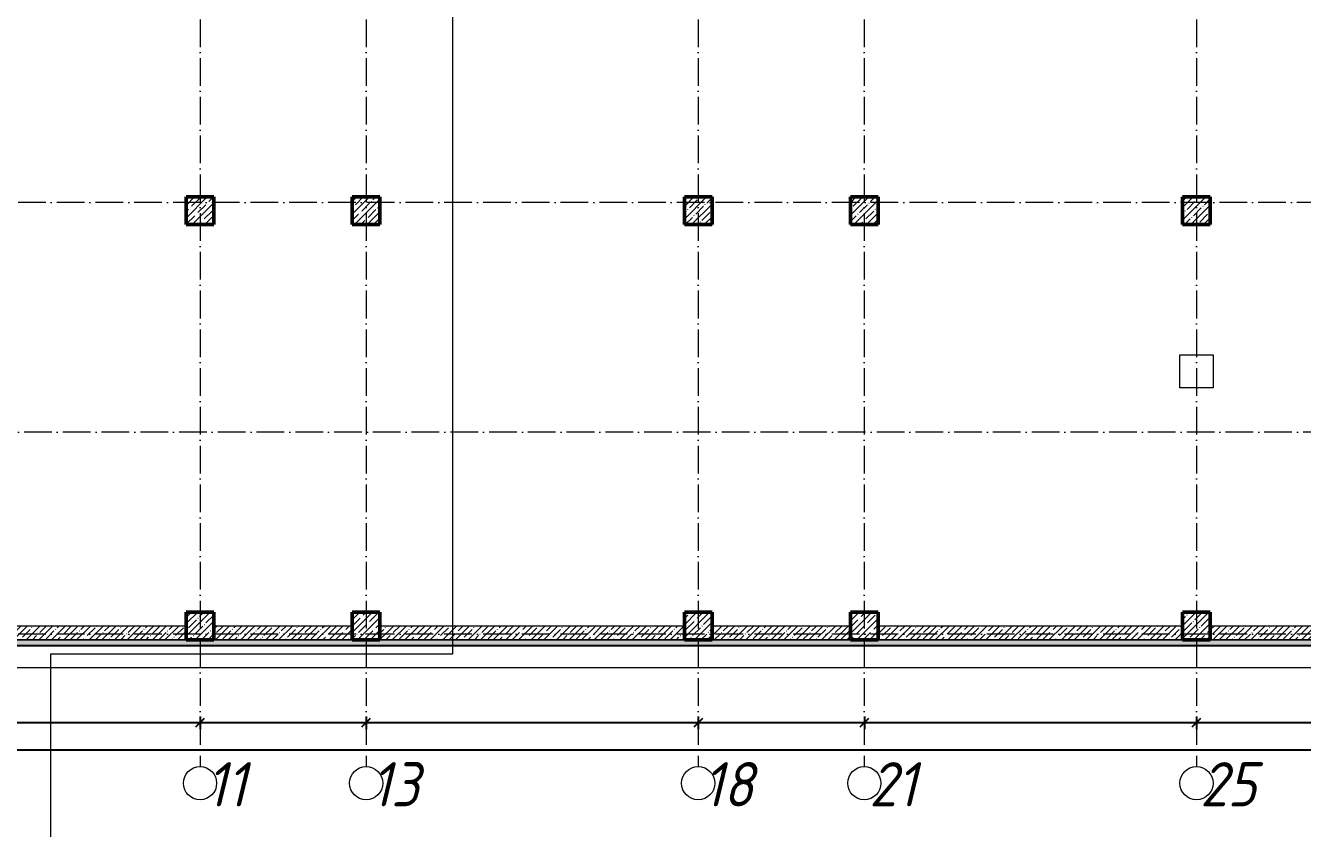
# Model space of a CAD drawing. Header units: millimetres. Extents: x -401725 to 250493, y 305116 to 802890.
# Drawn here: x -335954 to -312886, y 510790 to 525293 of the extents above; entities that cross this region are included whole.
import ezdxf

# ---------------------------------------------------------------- set-up
doc = ezdxf.new("R2010")
doc.units = ezdxf.units.MM
doc.linetypes.add('50_200_ШТРИХ_1Т_ш5_п1_п1_', pattern=[700, 500, -100, 0, -100])
for name, color, linetype, lineweight in [('A-____-____-DIMS', 7, 'Continuous', 9), ('A-FLOR-____-OTLN', 7, 'Continuous', 9), ('A-WALL-____-MCUT', 7, 'Continuous', 13), ('A-WALL-____-MCUT-1', 7, 'Continuous', 9), ('A-WALL-____-MCUT-3', 7, 'Continuous', 9), ('A-WALL-____-PATT-1', 7, 'Continuous', 9), ('S-COLS-____-MCUT', 7, 'Continuous', 50), ('S-COLS-____-OTLN', 7, 'Continuous', 9), ('S-GRID-____-IDEN', 7, 'Continuous', 9), ('S-GRID-____-OTLN-1', 7, '50_200_ШТРИХ_1Т_ш5_п1_п1_', 9)]:
    doc.layers.add(name, color=color, linetype=linetype, lineweight=lineweight)
doc.layers.add('G-____-____-SYMB-1', color=9, linetype='Continuous', lineweight=9, true_color=0x808080)
doc.styles.add('ISOCPEUR_I', font='isocpeui.ttf', dxfattribs={"width": 0.9, "height": 2.5})
doc.dimstyles.new('ISO-2_5_0_9К_БОЛЬШОЙ_ОСИ', dxfattribs={"dimscale": 304.8, "dimtxt": 248.995294, "dimasz": 0.492126, "dimexe": 0.393701, "dimexo": 0, "dimgap": 0, "dimtad": 1, "dimdec": 0, "dimzin": 0, "dimdsep": 46, "dimtxsty": 'ISOCPEUR_I', "dimblk1": 'OBLIQUE', "dimblk2": 'OBLIQUE', "dimsah": 1, "dimcen": 0.09, "dimdle": 0.393701, "dimazin": 0, "dimtfac": 1, "dimtdec": 4, "dimtix": 1, "dimtmove": 0, "dimatfit": 3, "dimfxl": 1, "dimtvp": 1, "dimtolj": 1, "dimtzin": 0, "dimarcsym": 2})
pattern_1 = [(45, (-350751.34, 459015.94), (-114.04925, 114.04925), []), (45, (-350637.3, 459015.94), (-114.04925, 114.04925), [201.612, -40.322, 3.353, -36.97])]

# ---------------------------------------------------------------- blocks, each defined once
blk = doc.blocks.new('BSC_Колонна _Прямоугольная - 500х500-25642906-АР1_Кладочный план подвала в осях 1-64_Ю-ЯЯ')
at = {"layer": 'S-COLS-____-OTLN'}
h = blk.add_hatch(dxfattribs=at)
h.set_pattern_fill('FP_10', color=256, style=0, pattern_type=2)
h.set_pattern_definition([(45, (-26950, -55431.04), (-114.04925, 114.04925), []), (45, (-26835.95, -55431.04), (-114.04925, 114.04925), [201.613, -40.323, 3.353, -36.97])])
h.paths.add_polyline_path([(-250, -250), (250, -250), (250, 250), (-250, 250)], flags=0)
at = {"layer": 'S-COLS-____-MCUT'}
for p, q in [((250, 250), (-250, 250)), ((-250, 250), (-250, -250)), ((250, -250), (250, 250)), ((-250, -250), (250, -250))]:
    blk.add_line(p, q, dxfattribs=at)
blk = doc.blocks.new('BSC_Колонна _Прямоугольная - 500х500-V5-АР1_Кладочный план подвала в осях 1-64_Ю-ЯЯ')
at = {"layer": 'S-COLS-____-OTLN'}
h = blk.add_hatch(dxfattribs=at)
h.set_pattern_fill('FP_11', color=256, style=0, pattern_type=2)
h.set_pattern_definition([(45, (-26950, -62931.04), (-114.04925, 114.04925), []), (45, (-26835.95, -62931.04), (-114.04925, 114.04925), [201.613, -40.323, 3.353, -36.97])])
h.paths.add_polyline_path([(-250, -250), (250, -250), (250, 250), (-250, 250)], flags=0)
at = {"layer": 'S-COLS-____-MCUT'}
for p, q in [((250, 250), (-250, 250)), ((-250, 250), (-250, -250)), ((250, -250), (250, 250)), ((-250, -250), (250, -250))]:
    blk.add_line(p, q, dxfattribs=at)
blk = doc.blocks.new('BSC_Колонна _Прямоугольная - 500х500-V6-АР1_Кладочный план подвала в осях 1-64_Ю-ЯЯ')
at = {"layer": 'S-COLS-____-OTLN'}
h = blk.add_hatch(dxfattribs=at)
h.set_pattern_fill('FP_12', color=256, style=0, pattern_type=2)
h.set_pattern_definition([(45, (-35950, -55431.04), (-114.04925, 114.04925), []), (45, (-35835.95, -55431.04), (-114.04925, 114.04925), [201.613, -40.323, 3.353, -36.97])])
h.paths.add_polyline_path([(-250, -250), (250, -250), (250, 250), (-250, 250)], flags=0)
at = {"layer": 'S-COLS-____-MCUT'}
for p, q in [((250, 250), (-250, 250)), ((-250, 250), (-250, -250)), ((250, -250), (250, 250)), ((-250, -250), (250, -250))]:
    blk.add_line(p, q, dxfattribs=at)
blk = doc.blocks.new('BSC_Колонна _Прямоугольная - 500х500-V7-АР1_Кладочный план подвала в осях 1-64_Ю-ЯЯ')
at = {"layer": 'S-COLS-____-OTLN'}
h = blk.add_hatch(dxfattribs=at)
h.set_pattern_fill('FP_13', color=256, style=0, pattern_type=2)
h.set_pattern_definition([(45, (-35950, -62931.04), (-114.04925, 114.04925), []), (45, (-35835.95, -62931.04), (-114.04925, 114.04925), [201.613, -40.323, 3.353, -36.97])])
h.paths.add_polyline_path([(-250, -250), (250, -250), (250, 250), (-250, 250)], flags=0)
at = {"layer": 'S-COLS-____-MCUT'}
for p, q in [((250, 250), (-250, 250)), ((-250, 250), (-250, -250)), ((250, -250), (250, 250)), ((-250, -250), (250, -250))]:
    blk.add_line(p, q, dxfattribs=at)
blk = doc.blocks.new('BSC_Колонна _Прямоугольная - 500х500-V22-АР1_Кладочный план подвала в осях 1-64_Ю-ЯЯ')
at = {"layer": 'S-COLS-____-OTLN'}
h = blk.add_hatch(dxfattribs=at)
h.set_pattern_fill('FP_28', color=256, style=0, pattern_type=2)
h.set_pattern_definition([(45, (-17950, -55431.04), (-114.04925, 114.04925), []), (45, (-17835.95, -55431.04), (-114.04925, 114.04925), [201.613, -40.323, 3.353, -36.97])])
h.paths.add_polyline_path([(-250, -250), (250, -250), (250, 250), (-250, 250)], flags=0)
at = {"layer": 'S-COLS-____-MCUT'}
for p, q in [((250, 250), (-250, 250)), ((-250, 250), (-250, -250)), ((250, -250), (250, 250)), ((-250, -250), (250, -250))]:
    blk.add_line(p, q, dxfattribs=at)
blk = doc.blocks.new('BSC_Колонна _Прямоугольная - 500х500-V23-АР1_Кладочный план подвала в осях 1-64_Ю-ЯЯ')
at = {"layer": 'S-COLS-____-OTLN'}
h = blk.add_hatch(dxfattribs=at)
h.set_pattern_fill('FP_29', color=256, style=0, pattern_type=2)
h.set_pattern_definition([(45, (-17950, -62931.04), (-114.04925, 114.04925), []), (45, (-17835.95, -62931.04), (-114.04925, 114.04925), [201.613, -40.323, 3.353, -36.97])])
h.paths.add_polyline_path([(-250, -250), (250, -250), (250, 250), (-250, 250)], flags=0)
at = {"layer": 'S-COLS-____-MCUT'}
for p, q in [((250, 250), (-250, 250)), ((-250, 250), (-250, -250)), ((250, -250), (250, 250)), ((-250, -250), (250, -250))]:
    blk.add_line(p, q, dxfattribs=at)
blk = doc.blocks.new('BSC_Колонна _Прямоугольная - 500х500-V40-АР1_Кладочный план подвала в осях 1-64_Ю-ЯЯ')
at = {"layer": 'S-COLS-____-OTLN'}
h = blk.add_hatch(dxfattribs=at)
h.set_pattern_fill('FP_47', color=256, style=0, pattern_type=2)
h.set_pattern_definition([(45, (-29950, -55431.04), (-114.04925, 114.04925), []), (45, (-29835.95, -55431.04), (-114.04925, 114.04925), [201.613, -40.323, 3.353, -36.97])])
h.paths.add_polyline_path([(-250, -250), (250, -250), (250, 250), (-250, 250)], flags=0)
at = {"layer": 'S-COLS-____-MCUT'}
for p, q in [((250, 250), (-250, 250)), ((-250, 250), (-250, -250)), ((250, -250), (250, 250)), ((-250, -250), (250, -250))]:
    blk.add_line(p, q, dxfattribs=at)
blk = doc.blocks.new('BSC_Колонна _Прямоугольная - 500х500-V41-АР1_Кладочный план подвала в осях 1-64_Ю-ЯЯ')
at = {"layer": 'S-COLS-____-OTLN'}
h = blk.add_hatch(dxfattribs=at)
h.set_pattern_fill('FP_48', color=256, style=0, pattern_type=2)
h.set_pattern_definition([(45, (-29950, -62931.04), (-114.04925, 114.04925), []), (45, (-29835.95, -62931.04), (-114.04925, 114.04925), [201.613, -40.323, 3.353, -36.97])])
h.paths.add_polyline_path([(-250, -250), (250, -250), (250, 250), (-250, 250)], flags=0)
at = {"layer": 'S-COLS-____-MCUT'}
for p, q in [((250, 250), (-250, 250)), ((-250, 250), (-250, -250)), ((250, -250), (250, 250)), ((-250, -250), (250, -250))]:
    blk.add_line(p, q, dxfattribs=at)
blk = doc.blocks.new('BSC_Колонна _Прямоугольная - 500х500-V42-АР1_Кладочный план подвала в осях 1-64_Ю-ЯЯ')
at = {"layer": 'S-COLS-____-OTLN'}
h = blk.add_hatch(dxfattribs=at)
h.set_pattern_fill('FP_49', color=256, style=0, pattern_type=2)
h.set_pattern_definition([(45, (-20950, -55431.04), (-114.04925, 114.04925), []), (45, (-20835.95, -55431.04), (-114.04925, 114.04925), [201.613, -40.323, 3.353, -36.97])])
h.paths.add_polyline_path([(-250, -250), (250, -250), (250, 250), (-250, 250)], flags=0)
at = {"layer": 'S-COLS-____-MCUT'}
for p, q in [((250, 250), (-250, 250)), ((-250, 250), (-250, -250)), ((250, -250), (250, 250)), ((-250, -250), (250, -250))]:
    blk.add_line(p, q, dxfattribs=at)
blk = doc.blocks.new('BSC_Колонна _Прямоугольная - 500х500-V43-АР1_Кладочный план подвала в осях 1-64_Ю-ЯЯ')
at = {"layer": 'S-COLS-____-OTLN'}
h = blk.add_hatch(dxfattribs=at)
h.set_pattern_fill('FP_50', color=256, style=0, pattern_type=2)
h.set_pattern_definition([(45, (-20950, -62931.04), (-114.04925, 114.04925), []), (45, (-20835.95, -62931.04), (-114.04925, 114.04925), [201.613, -40.323, 3.353, -36.97])])
h.paths.add_polyline_path([(-250, -250), (250, -250), (250, 250), (-250, 250)], flags=0)
at = {"layer": 'S-COLS-____-MCUT'}
for p, q in [((250, 250), (-250, 250)), ((-250, 250), (-250, -250)), ((250, -250), (250, 250)), ((-250, -250), (250, -250))]:
    blk.add_line(p, q, dxfattribs=at)
blk = doc.blocks.new('Ось сетки - Круг_Ø6_00__ISO-2_5_0_9K_-25732049-АР1_Кладочный план подвала в осях 1-64_Ю-ЯЯ')
at = {"layer": 'S-GRID-____-IDEN'}
blk.add_circle((0, 0), 3, dxfattribs=at)
blk = doc.blocks.new('_Oblique')
at = {"color": 0, "linetype": 'ByBlock', "lineweight": -2}
blk.add_line((-0.5, -0.5), (0.5, 0.5), dxfattribs=at)
blk = doc.blocks.new('*D8470')
at = {"layer": 'A-____-____-DIMS', "color": 0, "lineweight": -2, "transparency": 16777216}
for p, q in [((-337501, 512810), (-337501, 512584)), ((-332801, 512810), (-332801, 512584)), ((-337621, 512704), (-332681, 512704))]:
    blk.add_line(p, q, dxfattribs=at)
at = {"layer": 'Defpoints', "color": 0, "transparency": 16777216}
for p in [(-337501, 512810), (-332801, 512810), (-332801, 512704)]:
    blk.add_point(p, dxfattribs=at)
at = {"layer": 'A-____-____-DIMS', "color": 0, "lineweight": -2, "transparency": 16777216, "xscale": 150, "yscale": 150, "zscale": 150, "rotation": 180}
blk.add_blockref('_Oblique', (-337501, 512704), dxfattribs=at)
at = {"layer": 'A-____-____-DIMS', "color": 0, "lineweight": -2, "transparency": 16777216, "xscale": 150, "yscale": 150, "zscale": 150}
blk.add_blockref('_Oblique', (-332801, 512704), dxfattribs=at)
at = {"layer": 'A-____-____-DIMS', "color": 0, "transparency": 16777216, "insert": (-335151, 512706), "char_height": 2.5, "width": 781.46, "attachment_point": 5, "style": 'ISOCPEUR_I'}
blk.add_mtext('\\A1;4700', dxfattribs=at)
blk = doc.blocks.new('*D8471')
at = {"layer": 'A-____-____-DIMS', "color": 0, "lineweight": -2, "transparency": 16777216}
for p, q in [((-332801, 512810), (-332801, 512584)), ((-329801, 512810), (-329801, 512584)), ((-332921, 512704), (-329681, 512704))]:
    blk.add_line(p, q, dxfattribs=at)
at = {"layer": 'Defpoints', "color": 0, "transparency": 16777216}
for p in [(-332801, 512810), (-329801, 512810), (-329801, 512704)]:
    blk.add_point(p, dxfattribs=at)
at = {"layer": 'A-____-____-DIMS', "color": 0, "lineweight": -2, "transparency": 16777216, "xscale": 150, "yscale": 150, "zscale": 150, "rotation": 180}
blk.add_blockref('_Oblique', (-332801, 512704), dxfattribs=at)
at = {"layer": 'A-____-____-DIMS', "color": 0, "lineweight": -2, "transparency": 16777216, "xscale": 150, "yscale": 150, "zscale": 150}
blk.add_blockref('_Oblique', (-329801, 512704), dxfattribs=at)
at = {"layer": 'A-____-____-DIMS', "color": 0, "transparency": 16777216, "insert": (-331301, 512706), "char_height": 2.5, "width": 758.48, "attachment_point": 5, "style": 'ISOCPEUR_I'}
blk.add_mtext('\\A1;3000', dxfattribs=at)
blk = doc.blocks.new('*D8472')
at = {"layer": 'A-____-____-DIMS', "color": 0, "lineweight": -2, "transparency": 16777216}
for p, q in [((-329801, 512810), (-329801, 512584)), ((-323801, 512810), (-323801, 512584)), ((-329921, 512704), (-323681, 512704))]:
    blk.add_line(p, q, dxfattribs=at)
at = {"layer": 'Defpoints', "color": 0, "transparency": 16777216}
for p in [(-329801, 512810), (-323801, 512810), (-323801, 512704)]:
    blk.add_point(p, dxfattribs=at)
at = {"layer": 'A-____-____-DIMS', "color": 0, "lineweight": -2, "transparency": 16777216, "xscale": 150, "yscale": 150, "zscale": 150, "rotation": 180}
blk.add_blockref('_Oblique', (-329801, 512704), dxfattribs=at)
at = {"layer": 'A-____-____-DIMS', "color": 0, "lineweight": -2, "transparency": 16777216, "xscale": 150, "yscale": 150, "zscale": 150}
blk.add_blockref('_Oblique', (-323801, 512704), dxfattribs=at)
at = {"layer": 'A-____-____-DIMS', "color": 0, "transparency": 16777216, "insert": (-326801, 512706), "char_height": 2.5, "width": 758.48, "attachment_point": 5, "style": 'ISOCPEUR_I'}
blk.add_mtext('\\A1;6000', dxfattribs=at)
blk = doc.blocks.new('*D8473')
at = {"layer": 'A-____-____-DIMS', "color": 0, "lineweight": -2, "transparency": 16777216}
for p, q in [((-323801, 512810), (-323801, 512584)), ((-320801, 512810), (-320801, 512584)), ((-323921, 512704), (-320681, 512704))]:
    blk.add_line(p, q, dxfattribs=at)
at = {"layer": 'Defpoints', "color": 0, "transparency": 16777216}
for p in [(-323801, 512810), (-320801, 512810), (-320801, 512704)]:
    blk.add_point(p, dxfattribs=at)
at = {"layer": 'A-____-____-DIMS', "color": 0, "lineweight": -2, "transparency": 16777216, "xscale": 150, "yscale": 150, "zscale": 150, "rotation": 180}
blk.add_blockref('_Oblique', (-323801, 512704), dxfattribs=at)
at = {"layer": 'A-____-____-DIMS', "color": 0, "lineweight": -2, "transparency": 16777216, "xscale": 150, "yscale": 150, "zscale": 150}
blk.add_blockref('_Oblique', (-320801, 512704), dxfattribs=at)
at = {"layer": 'A-____-____-DIMS', "color": 0, "transparency": 16777216, "insert": (-322301, 512706), "char_height": 2.5, "width": 758.48, "attachment_point": 5, "style": 'ISOCPEUR_I'}
blk.add_mtext('\\A1;3000', dxfattribs=at)
blk = doc.blocks.new('*D8474')
at = {"layer": 'A-____-____-DIMS', "color": 0, "lineweight": -2, "transparency": 16777216}
for p, q in [((-320801, 512810), (-320801, 512584)), ((-314801, 512810), (-314801, 512584)), ((-320921, 512704), (-314681, 512704))]:
    blk.add_line(p, q, dxfattribs=at)
at = {"layer": 'Defpoints', "color": 0, "transparency": 16777216}
for p in [(-320801, 512810), (-314801, 512810), (-314801, 512704)]:
    blk.add_point(p, dxfattribs=at)
at = {"layer": 'A-____-____-DIMS', "color": 0, "lineweight": -2, "transparency": 16777216, "xscale": 150, "yscale": 150, "zscale": 150, "rotation": 180}
blk.add_blockref('_Oblique', (-320801, 512704), dxfattribs=at)
at = {"layer": 'A-____-____-DIMS', "color": 0, "lineweight": -2, "transparency": 16777216, "xscale": 150, "yscale": 150, "zscale": 150}
blk.add_blockref('_Oblique', (-314801, 512704), dxfattribs=at)
at = {"layer": 'A-____-____-DIMS', "color": 0, "transparency": 16777216, "insert": (-317801, 512706), "char_height": 2.5, "width": 758.48, "attachment_point": 5, "style": 'ISOCPEUR_I'}
blk.add_mtext('\\A1;6000', dxfattribs=at)
blk = doc.blocks.new('*D8475')
at = {"layer": 'A-____-____-DIMS', "color": 0, "lineweight": -2, "transparency": 16777216}
for p, q in [((-314801, 512810), (-314801, 512584)), ((-311801, 512810), (-311801, 512584)), ((-314921, 512704), (-311681, 512704))]:
    blk.add_line(p, q, dxfattribs=at)
at = {"layer": 'Defpoints', "color": 0, "transparency": 16777216}
for p in [(-314801, 512810), (-311801, 512810), (-311801, 512704)]:
    blk.add_point(p, dxfattribs=at)
at = {"layer": 'A-____-____-DIMS', "color": 0, "lineweight": -2, "transparency": 16777216, "xscale": 150, "yscale": 150, "zscale": 150, "rotation": 180}
blk.add_blockref('_Oblique', (-314801, 512704), dxfattribs=at)
at = {"layer": 'A-____-____-DIMS', "color": 0, "lineweight": -2, "transparency": 16777216, "xscale": 150, "yscale": 150, "zscale": 150}
blk.add_blockref('_Oblique', (-311801, 512704), dxfattribs=at)
at = {"layer": 'A-____-____-DIMS', "color": 0, "transparency": 16777216, "insert": (-313301, 512706), "char_height": 2.5, "width": 758.48, "attachment_point": 5, "style": 'ISOCPEUR_I'}
blk.add_mtext('\\A1;3000', dxfattribs=at)
blk = doc.blocks.new('*D8413')
at = {"layer": 'A-____-____-DIMS', "color": 0, "lineweight": -2, "transparency": 16777216}
for p, q in [((-353221, 512208), (-279581, 512208)), ((-353101, 512314), (-353101, 512088)), ((-279701, 512314), (-279701, 512088))]:
    blk.add_line(p, q, dxfattribs=at)
at = {"layer": 'Defpoints', "color": 0, "transparency": 16777216}
for p in [(-353101, 512314), (-279701, 512314), (-279701, 512208)]:
    blk.add_point(p, dxfattribs=at)
at = {"layer": 'A-____-____-DIMS', "color": 0, "lineweight": -2, "transparency": 16777216, "xscale": 150, "yscale": 150, "zscale": 150, "rotation": 180}
blk.add_blockref('_Oblique', (-353101, 512208), dxfattribs=at)
at = {"layer": 'A-____-____-DIMS', "color": 0, "lineweight": -2, "transparency": 16777216, "xscale": 150, "yscale": 150, "zscale": 150}
blk.add_blockref('_Oblique', (-279701, 512208), dxfattribs=at)
at = {"layer": 'A-____-____-DIMS', "color": 0, "transparency": 16777216, "insert": (-316401, 512209), "char_height": 2.5, "width": 971.08, "attachment_point": 5, "style": 'ISOCPEUR_I'}
blk.add_mtext('\\A1;73400', dxfattribs=at)

msp = doc.modelspace()

# ---------------------------------------------------------------- hatches: boundary and pattern name
at = {"layer": 'A-WALL-____-PATT-1'}
h = msp.add_hatch(dxfattribs=at)
h.set_pattern_fill('FP_1', color=256, style=0, pattern_type=2)
h.set_pattern_definition(pattern_1)
h.paths.add_polyline_path([(-333051.3432, 514196.983), (-333051.3432, 514446.983), (-337201.3432, 514446.983), (-337201.3432, 514196.983), (-336625.6954, 514196.983)], flags=0)
h = msp.add_hatch(dxfattribs=at)
h.set_pattern_fill('FP_1', color=256, style=0, pattern_type=2)
h.set_pattern_definition(pattern_1)
h.paths.add_polyline_path([(-332551.3432, 514196.983), (-330051.3432, 514196.983), (-330051.3432, 514446.983), (-332551.3432, 514446.983)], flags=0)
h = msp.add_hatch(dxfattribs=at)
h.set_pattern_fill('FP_1', color=256, style=0, pattern_type=2)
h.set_pattern_definition(pattern_1)
h.paths.add_polyline_path([(-324051.3432, 514196.983), (-324051.3432, 514446.983), (-329551.3432, 514446.983), (-329551.3432, 514196.983)], flags=0)
h = msp.add_hatch(dxfattribs=at)
h.set_pattern_fill('FP_1', color=256, style=0, pattern_type=2)
h.set_pattern_definition(pattern_1)
h.paths.add_polyline_path([(-321051.3432, 514196.983), (-321051.3432, 514446.983), (-323551.3432, 514446.983), (-323551.3432, 514196.983)], flags=0)
h = msp.add_hatch(dxfattribs=at)
h.set_pattern_fill('FP_1', color=256, style=0, pattern_type=2)
h.set_pattern_definition(pattern_1)
h.paths.add_polyline_path([(-315416.0932, 514196.983), (-315051.3432, 514196.983), (-315051.3432, 514446.983), (-320551.3432, 514446.983), (-320551.3432, 514196.983)], flags=0)
h = msp.add_hatch(dxfattribs=at)
h.set_pattern_fill('FP_1', color=256, style=0, pattern_type=2)
h.set_pattern_definition(pattern_1)
h.paths.add_polyline_path([(-312051.3432, 514196.983), (-312051.3432, 514446.983), (-314551.3432, 514446.983), (-314551.3432, 514196.983)], flags=0)
h = msp.add_hatch(dxfattribs=at)
h.set_pattern_fill('FP_54', color=256, style=0, pattern_type=2)
h.set_pattern_definition([(0, (-350751.34, 459015.94), (120.967, 69.841), [80.645, -161.29]), (120, (-350751.34, 459015.94), (-120.96808, 69.84086), [80.645, -161.29]), (60, (-350751.34, 459015.94), (-8e-05, 139.68186), [0, -161.29, 80.645, 0])])
h.paths.add_polyline_path([(-287671.3432, 514094.983), (-287671.3432, 514194.983), (-353203.3432, 514194.983), (-353203.3432, 514094.983), (-301276.3584, 514094.983)], flags=0)

# ---------------------------------------------------------------- linework, layer by layer
at = {"layer": 'A-FLOR-____-OTLN'}
for p, q in [((-315101.3432, 518746.983), (-315101.3432, 519346.983)), ((-315101.3432, 519346.983), (-314501.3432, 519346.983)), ((-314501.3432, 519346.983), (-314501.3432, 518746.983)), ((-314501.3432, 518746.983), (-315101.3432, 518746.983)), ((-353701.3432, 513696.983), (-305551.3432, 513696.983))]:
    msp.add_line(p, q, dxfattribs=at)
at = {"layer": 'A-WALL-____-MCUT'}
for p, q in [((-353311.3432, 514086.983), (-276361.3432, 514086.983)), ((-276353.3432, 514094.983), (-353303.3432, 514094.983))]:
    msp.add_line(p, q, dxfattribs=at)
at = {"layer": 'A-WALL-____-MCUT-1'}
for p, q in [((-333051.3432, 514446.983), (-337201.3432, 514446.983)), ((-330051.3432, 514446.983), (-332551.3432, 514446.983)), ((-324051.3432, 514446.983), (-329551.3432, 514446.983)), ((-321051.3432, 514446.983), (-323551.3432, 514446.983)), ((-315051.3432, 514446.983), (-320551.3432, 514446.983)), ((-312051.3432, 514446.983), (-314551.3432, 514446.983)), ((-337201.3432, 514196.983), (-333051.3432, 514196.983)), ((-332551.3432, 514196.983), (-330051.3432, 514196.983)), ((-329551.3432, 514196.983), (-324051.3432, 514196.983)), ((-323551.3432, 514196.983), (-321051.3432, 514196.983)), ((-320551.3432, 514196.983), (-315051.3432, 514196.983)), ((-314551.3432, 514196.983), (-312051.3432, 514196.983))]:
    msp.add_line(p, q, dxfattribs=at)
at = {"layer": 'A-WALL-____-MCUT-3'}
msp.add_line((-276251.3432, 514194.983), (-353203.3432, 514194.983), dxfattribs=at)
at = {"layer": 'G-____-____-SYMB-1'}
for p, q in [((-328241.3432, 545681.7875), (-328241.3432, 513937.4663)), ((-335505.0722, 513937.4663), (-335505.0722, 510229.8397)), ((-328241.3432, 513937.4663), (-335505.0722, 513937.4663))]:
    msp.add_line(p, q, dxfattribs=at)
at = {"layer": 'S-GRID-____-OTLN-1'}
for p, q in [((-332801.3432, 549908.7924), (-332801.3432, 511907.5288)), ((-329801.3432, 549908.7924), (-329801.3432, 511907.5288)), ((-323801.3432, 549908.7924), (-323801.3432, 511907.5288)), ((-320801.3432, 549908.7924), (-320801.3432, 511907.5288)), ((-314801.3432, 549908.7924), (-314801.3432, 511907.5288)), ((-246676.9366, 522096.983), (-355420.1134, 522096.983)), ((-275271.3028, 517946.983), (-355420.1134, 517946.983)), ((-246676.9366, 514296.983), (-355420.1134, 514296.983))]:
    msp.add_line(p, q, dxfattribs=at)

# ---------------------------------------------------------------- block references
at = {"layer": 'S-COLS-____-OTLN'}
for name, p in [('BSC_Колонна _Прямоугольная - 500х500-V23-АР1_Кладочный план подвала в осях 1-64_Ю-ЯЯ', (-332801.3432, 521946.983)), ('BSC_Колонна _Прямоугольная - 500х500-V43-АР1_Кладочный план подвала в осях 1-64_Ю-ЯЯ', (-329801.3432, 521946.983)), ('BSC_Колонна _Прямоугольная - 500х500-V5-АР1_Кладочный план подвала в осях 1-64_Ю-ЯЯ', (-323801.3432, 521946.983)), ('BSC_Колонна _Прямоугольная - 500х500-V41-АР1_Кладочный план подвала в осях 1-64_Ю-ЯЯ', (-320801.3432, 521946.983)), ('BSC_Колонна _Прямоугольная - 500х500-V7-АР1_Кладочный план подвала в осях 1-64_Ю-ЯЯ', (-314801.3432, 521946.983)), ('BSC_Колонна _Прямоугольная - 500х500-V22-АР1_Кладочный план подвала в осях 1-64_Ю-ЯЯ', (-332801.3432, 514446.983)), ('BSC_Колонна _Прямоугольная - 500х500-V42-АР1_Кладочный план подвала в осях 1-64_Ю-ЯЯ', (-329801.3432, 514446.983)), ('BSC_Колонна _Прямоугольная - 500х500-25642906-АР1_Кладочный план подвала в осях 1-64_Ю-ЯЯ', (-323801.3432, 514446.983)), ('BSC_Колонна _Прямоугольная - 500х500-V40-АР1_Кладочный план подвала в осях 1-64_Ю-ЯЯ', (-320801.3432, 514446.983)), ('BSC_Колонна _Прямоугольная - 500х500-V6-АР1_Кладочный план подвала в осях 1-64_Ю-ЯЯ', (-314801.3432, 514446.983))]:
    msp.add_blockref(name, p, dxfattribs=at)
at = {"layer": 'S-GRID-____-IDEN', "xscale": 99.99999999999993, "yscale": 99.99999999999993, "zscale": 99.99999999999993, "rotation": 180}
for p in [(-332801.3432, 511607.5288), (-329801.3432, 511607.5288), (-323801.3432, 511607.5288), (-320801.3432, 511607.5288), (-314801.3432, 511607.5288)]:
    msp.add_blockref('Ось сетки - Круг_Ø6_00__ISO-2_5_0_9K_-25732049-АР1_Кладочный план подвала в осях 1-64_Ю-ЯЯ', p, dxfattribs=at)

# ---------------------------------------------------------------- texts
at = {"layer": 'S-GRID-____-IDEN', "char_height": 800, "attachment_point": 1, "style": 'ISOCPEUR_I'}
for s, insert, width in [('11', (-332686.3498, 511988.7161), 288.6075), ('13', (-329710.1998, 511988.7161), 346.329), ('18', (-323710.1998, 511988.7161), 346.329), ('21', (-320710.1998, 511988.7161), 346.329), ('25', (-314734.0498, 511988.7161), 404.0505)]:
    msp.add_mtext(s, dxfattribs=dict(at, insert=insert, width=width))

# ---------------------------------------------------------------- dimensions: what is measured, and where the dimension line sits
at = {"layer": 'A-____-____-DIMS'}
for base, p1, p2, override, picture, middle in [((-332801.3432, 512704.4081), (-337501.3432, 512810.4741), (-332801.3432, 512810.4741), {"dimtxt": 400, "dimpost": '<>', "dimfxl": 4700}, '*D8470', (-335151.3432, 512705.6742)), ((-329801.3432, 512704.4081), (-332801.3432, 512810.4741), (-329801.3432, 512810.4741), {"dimtxt": 400, "dimpost": '<>', "dimfxl": 3000}, '*D8471', (-331301.3432, 512705.6581)), ((-323801.3432, 512704.4081), (-329801.3432, 512810.4741), (-323801.3432, 512810.4741), {"dimtxt": 400, "dimpost": '<>', "dimfxl": 6000}, '*D8472', (-326801.3432, 512705.6581)), ((-320801.3432, 512704.4081), (-323801.3432, 512810.4741), (-320801.3432, 512810.4741), {"dimtxt": 400, "dimpost": '<>', "dimfxl": 3000}, '*D8473', (-322301.3432, 512705.6581)), ((-314801.3432, 512704.4081), (-320801.3432, 512810.4741), (-314801.3432, 512810.4741), {"dimtxt": 400, "dimpost": '<>', "dimfxl": 6000}, '*D8474', (-317801.3432, 512705.6581)), ((-311801.3432, 512704.4081), (-314801.3432, 512810.4741), (-311801.3432, 512810.4741), {"dimtxt": 400, "dimpost": '<>', "dimfxl": 3000}, '*D8475', (-313301.3432, 512705.6581)), ((-279701.3432, 512207.6078), (-353101.3432, 512313.6738), (-279701.3432, 512313.6738), {"dimtxt": 400, "dimpost": '<>', "dimfxl": 73400}, '*D8413', (-316401.3432, 512208.8739))]:
    dim = msp.add_linear_dim(base=base, p1=p1, p2=p2, dimstyle='ISO-2_5_0_9К_БОЛЬШОЙ_ОСИ', override=override, dxfattribs=at)
    dim.commit()
    dim.dimension.update_dxf_attribs({"geometry": picture, "text_midpoint": middle})

doc.saveas('drawing.dxf')
